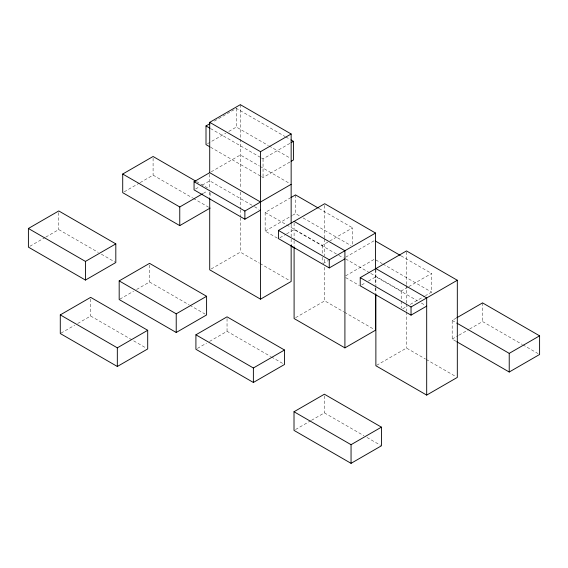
<?xml version="1.0" encoding="UTF-8"?>
<svg xmlns="http://www.w3.org/2000/svg" width="568" height="568" viewBox="0 0 568 568"><rect width="100%" height="100%" fill="white"/><g stroke="black" fill="none" stroke-linecap="round" stroke-linejoin="round"><path stroke-width="0.43" stroke-dasharray="2.84 2.13" d="M214.363 121.119L236.38 108.403L285.058 136.505M29.919 246.256L45.106 237.488M45.866 237.048L58.774 229.6L98.321 252.433M124.236 191.806L139.423 183.038M140.175 182.598L153.09 175.143L192.637 197.976M207.526 143.718L225.752 133.196M228.79 131.442L236.38 127.054L268.323 145.5M211.239 171.784L240.335 154.986L259.299 165.934M195.548 189.009L199.276 186.858M202.258 185.14L209.713 180.837L253.697 206.234M203.294 193.369L207.093 191.182M261.529 157.996L263.048 158.87L290.383 143.093M261.529 176.648L263.048 177.528L290.383 161.745M277.326 238.127L265.157 231.105L265.157 212.453L290.212 197.983M61.046 333.111L74.713 325.216M77.752 323.462L90.66 316.014L146.182 348.07M119.94 299.109L133.608 291.214M136.647 289.46L149.554 282.012L189.101 304.846M265.157 231.105L291.732 215.762M292.492 215.322L295.523 213.568L300.089 216.202M211.239 268.934L240.335 252.135L259.299 263.083M279.939 237.729L285.896 234.286M286.641 233.86L294.096 229.557L338.088 254.954M265.157 212.453L322.198 245.383L329.028 241.435M329.788 241.002L352.572 227.846L352.572 244.808M322.958 263.602L328.269 260.527M345.678 257.183L374.525 240.527M197.43 348.411L206.539 343.15M209.578 341.396L227.044 331.314L270.716 356.526M345.678 275.835L374.525 259.178L382.136 263.573M295.63 317.654L324.719 300.855L343.683 311.804M361.717 284.944L365.444 282.793M368.426 281.075L375.874 276.772L417.594 300.855M370.776 273.428L401.2 290.993L408.03 287.053M408.79 286.613L431.573 273.464L431.573 292.115L425.496 295.623M402.719 308.772L407.27 306.138M410.309 304.391L424.736 296.056M455.99 341.283L452.185 339.082L452.185 320.43L455.983 318.236M376.641 365.309L406.496 348.07L425.46 359.019M295.53 429.529L310.717 420.76M311.477 420.32L324.385 412.872L363.932 435.706M452.185 339.082L458.262 335.574M459.015 335.141L468.891 329.44M469.651 329L482.559 321.552L522.106 344.385M285.818 136.945L290.383 139.579M269.083 145.941L290.383 158.231M210.572 128.574L260.769 157.556M260.052 166.374L289.637 183.45M319.102 208.527L352.572 227.846M401.15 255.898L431.573 273.464M210.572 147.226L260.769 176.208M303.135 217.956L351.045 245.624M382.896 264.006L431.573 292.115M522.865 344.826L538.081 353.601M345.678 258.937L370.016 272.995M452.185 320.43L455.99 322.624M254.457 206.674L259.008 209.301M338.847 255.394L343.399 258.021M421.385 303.042L425.176 305.236M196.443 181.526L209.372 188.988M345.678 277.596L359.366 285.498M193.397 198.417L208.612 207.199M260.052 263.524L289.637 280.599M344.442 312.244L374.021 329.319M426.22 359.459L455.799 376.534M101.367 254.187L115.056 262.089M189.861 305.286L205.076 314.061M271.483 356.967L282.971 363.605M366.978 437.459L380.666 445.362M482.559 302.893L482.559 321.552M406.496 251.801L406.496 284.483M406.496 285.363L406.496 303.028M406.496 303.908L406.496 310.98M406.496 311.86L406.496 348.07M401.2 290.993L401.2 300.323M401.2 301.168L401.2 307.955M375.874 269.417L375.874 287.145M375.874 288.033L375.874 293.329M375.54 270.141L375.54 284.27M375.54 287.806L375.54 292.222M324.719 205.474L324.719 238.148M324.719 239.036L324.719 255.813M324.719 259.349L324.719 263.765M324.719 267.294L324.719 300.855M324.385 395.91L324.385 412.872M322.198 245.383L322.198 253.861M322.198 257.254L322.198 262.338M295.523 194.916L295.523 213.568M294.096 223.018L294.096 239.937M294.096 240.818L294.096 246.114M291.15 224.069L291.15 238.198M291.15 239.085L291.15 245.262M263.048 158.87L263.048 177.528M240.335 104.661L240.335 138.209M240.335 139.096L240.335 188.548M240.335 192.076L240.335 208.861M240.335 209.741L240.335 216.806M240.335 217.693L240.335 252.135M236.38 108.403L236.38 127.054M227.044 318.541L227.044 331.314M210.132 192.815L210.132 197.06M209.713 174.298L209.713 188.562M209.713 192.098L209.713 197.394M153.09 158.188L153.09 175.143M149.554 265.05L149.554 282.012M90.66 299.052L90.66 316.014M58.774 212.638L58.774 229.6"/><path stroke-width="0.85" d="M260.527 202.009L209.713 172.665L209.713 122.34L240.335 104.661L291.15 133.998L291.15 223.189M28.4 228.478L58.774 210.948L115.815 243.878L115.815 262.53L85.441 280.067L28.4 247.13L28.4 228.478L85.441 261.415L115.815 243.878M210.132 208.08L179.758 225.617L122.716 192.68L122.716 174.028L153.09 156.491L195.676 181.085M209.812 146.785L206.006 144.591L206.006 125.94L209.805 123.746M260.527 210.174L244.879 219.212L194.057 189.868L194.057 181.703L209.713 172.665M209.713 122.34L260.527 151.684L291.15 133.998M122.716 174.028L179.758 206.965L202.535 193.809M291.143 142.653L293.422 141.34L293.422 159.991L291.143 161.305M60.286 314.892L90.66 297.362L147.701 330.292L147.701 348.944L117.328 366.481L60.286 333.544L60.286 314.892L117.328 347.829L147.701 330.292M119.181 280.89L149.554 263.353L206.596 296.29L206.596 314.942L176.222 332.479L119.181 299.542L119.181 280.89L176.222 313.827L206.596 296.29M194.057 181.703L244.879 211.04L291.15 184.323M290.972 197.543L295.523 194.916L318.343 208.087M344.911 258.894L329.262 267.933L278.448 238.588L278.448 230.423L324.719 203.706L375.54 233.043L375.54 269.253M195.91 334.808L227.044 316.837L284.504 350.016L284.504 364.486L253.378 382.463L195.91 349.284L195.91 334.808L253.378 367.986L284.504 350.016M209.713 198.282L209.713 269.814L260.527 299.159L291.15 281.472L291.15 245.262M278.448 230.423L329.262 259.761L375.54 233.043M426.689 306.109L411.04 315.141L360.226 285.803L360.226 277.638L406.496 250.921L457.318 280.258L457.318 377.408L426.689 395.094L375.874 365.749L375.874 294.217M360.226 277.638L411.04 306.976L457.318 280.258M294.096 247.002L294.096 318.534L344.911 347.879L375.54 330.193L375.54 293.983M294.011 411.75L324.385 394.213L381.426 427.15L381.426 445.802L351.052 463.339L294.011 430.402L294.011 411.75L351.052 444.687L381.426 427.15M456.743 317.803L482.559 302.893L539.6 335.83L539.6 354.482L509.226 372.019L456.75 341.716M456.75 323.064L509.226 353.367L539.6 335.83M291.143 140.019L293.422 141.34M206.006 125.94L209.812 128.134M375.292 240.967L400.39 255.458M294.096 221.385L344.911 250.729L344.911 347.879M375.874 268.6L426.689 297.937L426.689 395.094M291.015 246.036L294.813 248.23M509.226 353.367L509.226 372.019M411.04 306.976L411.04 315.141M351.052 444.687L351.052 463.339M329.262 259.761L329.262 267.933M260.527 151.684L260.527 299.159M253.378 367.986L253.378 382.463M244.879 211.04L244.879 219.212M179.758 206.965L179.758 225.617M176.222 313.827L176.222 332.479M117.328 347.829L117.328 366.481M85.441 261.415L85.441 280.067"/></g></svg>
